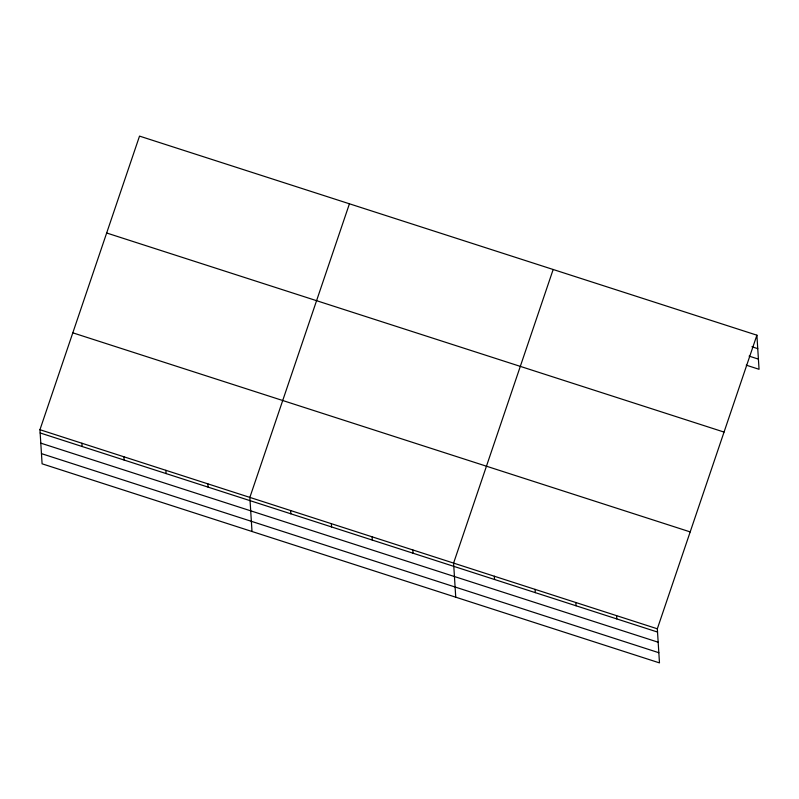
<?xml version="1.0" encoding="UTF-8"?>
<svg xmlns="http://www.w3.org/2000/svg" width="799" height="799" viewBox="0 0 799 799"><rect width="100%" height="100%" fill="white"/><g stroke="black" fill="none" stroke-linecap="round" stroke-linejoin="round"><path stroke-width="1.2" d="M756.903 335.19L657.327 628.793L659.475 662.89L42.097 463.81L39.95 429.712L139.525 136.11L756.903 335.19L759.05 369.288L746.246 365.163M349.433 203.795L249.857 497.397L252.005 531.495M553.168 269.493L453.592 563.095L455.74 597.193M751.929 346.756L757.752 348.634M749.092 356.114L758.411 359.111M106.666 232.998L724.044 432.079M72.809 332.823L690.186 531.904M39.95 429.712L657.327 628.793M40.16 432.968L657.537 632.059M40.799 443.145L658.176 642.226M41.458 453.632L658.835 652.713M616.588 615.659L616.788 618.915M575.839 602.516L576.039 605.772M535.09 589.372L535.29 592.638M494.341 576.239L494.551 579.495M412.843 549.962L413.053 553.218M372.104 536.818L372.304 540.084M331.355 523.675L331.555 526.941M290.606 510.541L290.816 513.797M207.88 483.864L208.08 487.12M165.892 470.321L166.102 473.587M123.915 456.788L124.115 460.044M81.927 443.245L82.137 446.511"/></g></svg>
